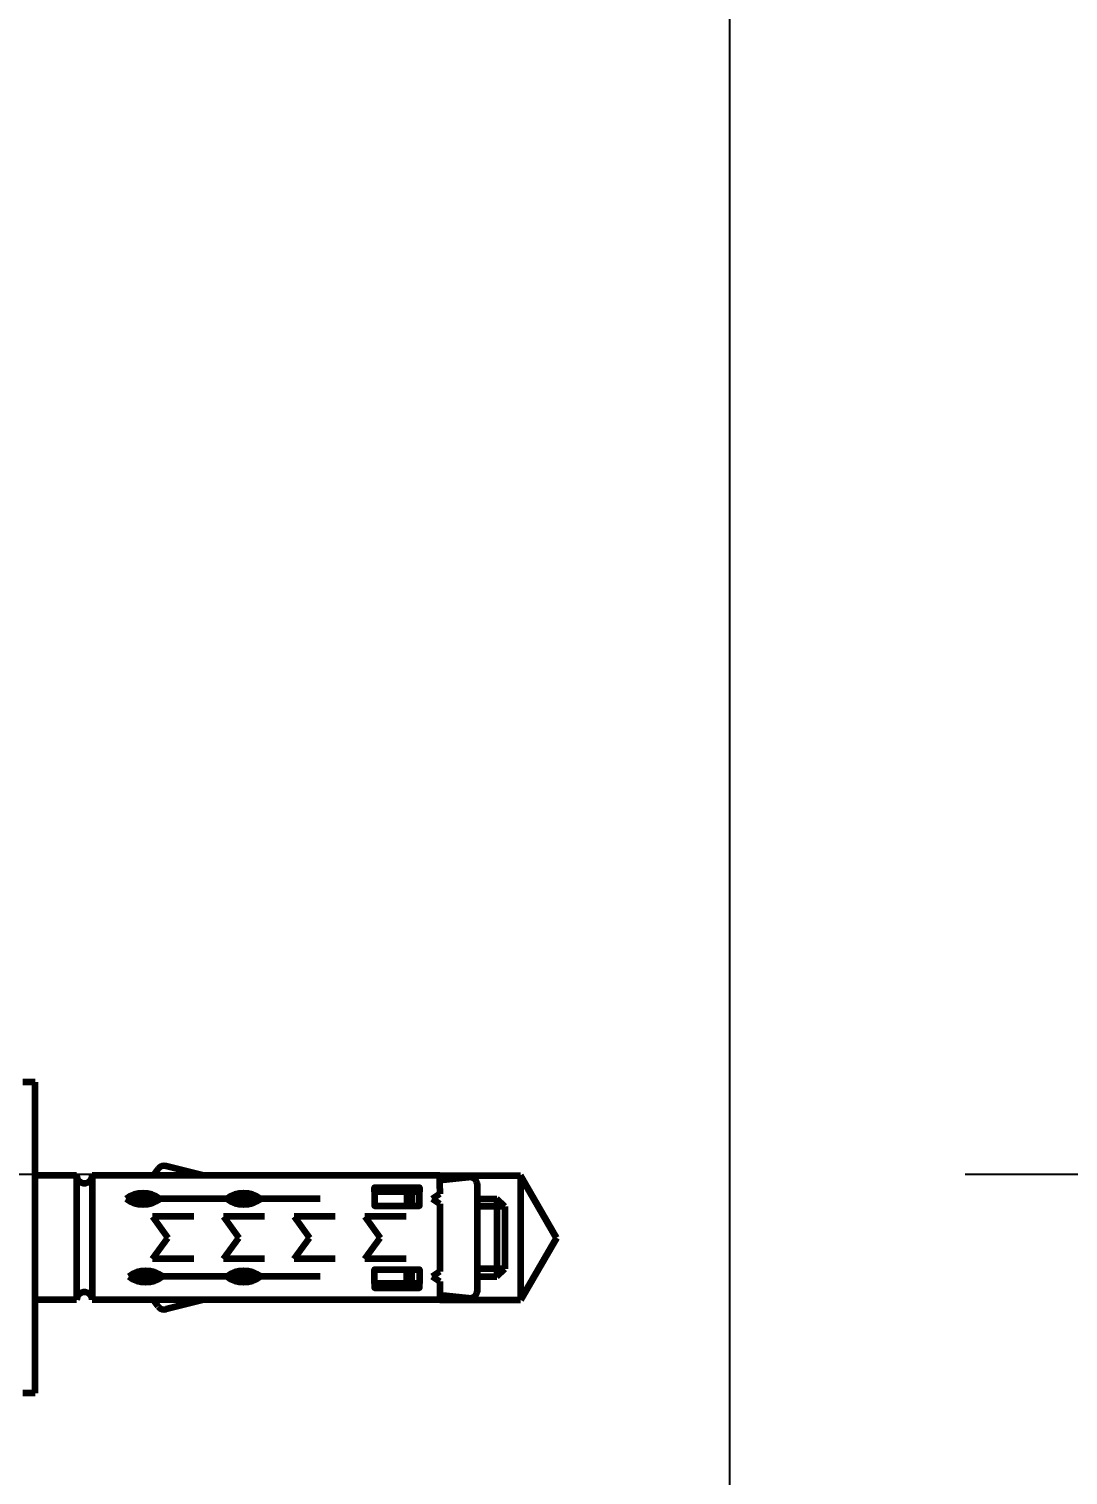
# Model space of a CAD drawing. Header units: millimetres. Extents: x -92220 to 11040, y -5929 to 27498.
# Drawn here: x 9078 to 9211.6, y 941.3 to 1127.2 of the extents above; entities that cross this region are included whole.
import ezdxf

# ---------------------------------------------------------------- set-up
doc = ezdxf.new("R2010")
doc.units = ezdxf.units.MM
doc.linetypes.add('DASHED', pattern=[19.05, 12.7, -6.35])
doc.layers.add('100 noprint', color=1, linetype='Continuous', plot=False)
doc.layers.add('16 Конструкции 1 монтаж', color=7, linetype='Continuous')
doc.layers.add('40 Оборудование', color=7, linetype='Continuous')
doc.styles.get("Standard").update_dxf_attribs({"font": 'arial.ttf'})
doc.dimstyles.new('ISO-25', dxfattribs={"dimtxt": 2.5, "dimasz": 2.5, "dimexe": 1.25, "dimexo": 0.625, "dimtad": 1, "dimtxsty": 'Standard', "dimcen": 2.5, "dimadec": 0, "dimazin": 0, "dimtfac": 1, "dimtmove": 0, "dimatfit": 3, "dimfxl": 1, "dimarcsym": 0})

# ---------------------------------------------------------------- blocks, each defined once
blk = doc.blocks.new('*D396')
at = {"layer": '40 Оборудование', "color": 0, "lineweight": -2}
for p, q in [((8958.83, 1250), (9173.06, 1250)), ((9168.06, 1240), (9168.06, 10)), ((8958.83, 0), (9173.06, 0))]:
    blk.add_line(p, q, dxfattribs=at)
at = {"layer": '40 Оборудование', "color": 0}
for points in [[(9169.72, 1240), (9166.39, 1240), (9168.06, 1250)], [(9166.39, 10), (9169.72, 10), (9168.06, 0)]]:
    blk.add_solid(points, dxfattribs=at)
at = {"layer": 'Defpoints', "color": 0}
for p in [(8958.83, 1250), (8958.83, 0), (9168.06, 0)]:
    blk.add_point(p, dxfattribs=at)
at = {"layer": '40 Оборудование', "color": 0, "insert": (9151.59, 625), "char_height": 12.5, "attachment_point": 5, "rotation": 90}
blk.add_mtext('1250*', dxfattribs=at)

msp = doc.modelspace()

# ---------------------------------------------------------------- linework, layer by layer
at = {"layer": '100 noprint', "color": 2, "linetype": 'DASHED', "ltscale": 10}
msp.add_line((11039.86, 980), (0, 980), dxfattribs=at)
at = {"layer": '16 Конструкции 1 монтаж', "lineweight": 100}
for p, q in [((9078.83, 991.86), (9077.23, 991.86)), ((9078.83, 951.86), (9078.83, 991.86)), ((9084.16, 979.86), (9078.83, 979.86)), ((9084.16, 979.86), (9084.16, 963.86)), ((9130.83, 979.86), (9086.16, 979.86)), ((9086.16, 979.86), (9086.16, 963.86)), ((9094.63, 980.7), (9094, 979.86)), ((9100.46, 979.86), (9095.68, 981.07)), ((9130.83, 978.18), (9130.83, 979.86)), ((9130.83, 979.86), (9141.21, 979.86)), ((9145.83, 971.86), (9141.21, 979.86)), ((9141.21, 979.86), (9141.21, 963.86)), ((9130.83, 978.18), (9130.83, 977.5)), ((9115.46, 976.86), (9090.51, 976.86)), ((9126.6, 977.75), (9126.6, 975.97)), ((9127.24, 977.75), (9127.24, 975.97)), ((9130.83, 977.5), (9129.88, 976.86)), ((9130.83, 976.23), (9129.88, 976.86)), ((9130.83, 976.23), (9130.83, 967.5)), ((9135.67, 976.86), (9138.19, 976.86)), ((9139.19, 975.86), (9138.19, 976.86)), ((9138.19, 976.86), (9138.19, 966.86)), ((9099.22, 974.58), (9093.92, 974.58)), ((9093.92, 974.58), (9095.9, 971.86)), ((9108.32, 974.58), (9103.02, 974.58)), ((9103.02, 974.58), (9104.99, 971.86)), ((9117.41, 974.58), (9112.11, 974.58)), ((9112.11, 974.58), (9114.09, 971.86)), ((9126.51, 974.58), (9121.21, 974.58)), ((9121.21, 974.58), (9123.18, 971.86)), ((9139.19, 975.86), (9135.67, 975.86)), ((9139.19, 975.86), (9139.19, 967.86)), ((9093.92, 969.14), (9095.9, 971.86)), ((9103.02, 969.14), (9104.99, 971.86)), ((9112.11, 969.14), (9114.09, 971.86)), ((9121.21, 969.14), (9123.18, 971.86)), ((9145.83, 971.86), (9141.21, 963.86)), ((9099.22, 969.14), (9093.92, 969.14)), ((9108.32, 969.14), (9103.02, 969.14)), ((9117.41, 969.14), (9112.11, 969.14)), ((9126.51, 969.14), (9121.21, 969.14)), ((9115.46, 966.86), (9090.85, 966.86)), ((9126.6, 965.97), (9126.6, 967.75)), ((9127.24, 965.97), (9127.24, 967.75)), ((9130.83, 967.5), (9129.88, 966.86)), ((9130.83, 966.23), (9129.88, 966.86)), ((9139.19, 967.86), (9135.67, 967.86)), ((9135.67, 966.86), (9138.19, 966.86)), ((9138.19, 966.86), (9139.19, 967.86)), ((9130.83, 966.23), (9130.83, 963.86)), ((9084.16, 963.86), (9078.83, 963.86)), ((9130.83, 963.86), (9086.16, 963.86)), ((9094.63, 963.02), (9094, 963.86)), ((9100.46, 963.86), (9095.68, 962.65)), ((9130.83, 963.86), (9141.21, 963.86)), ((9078.83, 951.86), (9077.23, 951.86))]:
    msp.add_line(p, q, dxfattribs=at)
at = {"layer": '16 Конструкции 1 монтаж', "lineweight": 100, "flags": 128}
for points in [[(9128.22, 977.75), (9122.44, 977.75), (9122.44, 978.29), (9128.22, 978.29)], [(9128.22, 977.75), (9122.44, 977.75), (9122.44, 975.97), (9128.22, 975.97)], [(9128.22, 965.97), (9122.44, 965.97), (9122.44, 967.75), (9128.22, 967.75)], [(9128.22, 965.97), (9122.44, 965.97), (9122.44, 965.43), (9128.22, 965.43)]]:
    msp.add_lwpolyline(points, close=True, dxfattribs=at)
msp.add_lwpolyline([(9130.83, 964.51), (9134.47, 964.11, 0.476153), (9135.67, 965.09), (9135.67, 978.63, 0.476153), (9134.47, 979.61), (9130.83, 979.22)], format="xyb", dxfattribs=at)
at = {"layer": '16 Конструкции 1 монтаж', "lineweight": 100}
for centre, radius, start, end in [((9085.16, 979.86), 1, 180, 0), ((9095.43, 980.1), 1, 75.7994, 142.9532), ((9092.69, 974.06), 3.54, 52.1768, 127.8232), ((9092.69, 979.66), 3.54, 232.1768, 307.8232), ((9105.63, 974.06), 3.54, 52.1768, 127.8232), ((9105.63, 979.66), 3.54, 232.1768, 307.8232), ((9093.03, 964.06), 3.54, 52.1768, 127.8232), ((9093.03, 969.66), 3.54, 232.1768, 307.8232), ((9105.63, 964.06), 3.54, 52.1768, 127.8232), ((9105.63, 969.66), 3.54, 232.1768, 307.8232), ((9085.16, 963.86), 1, 0, 180), ((9095.43, 963.62), 1, 217.0468, 284.2006)]:
    msp.add_arc(centre, radius, start, end, dxfattribs=at)

# ---------------------------------------------------------------- dimensions: what is measured, and where the dimension line sits
at = {"layer": '40 Оборудование'}
dim = msp.add_linear_dim(base=(9168.06, 0), p1=(8958.83, 1250), p2=(8958.83, 0), angle=90, dimstyle='ISO-25', override={"dimtxt": 12.5, "dimasz": 10, "dimexe": 5, "dimexo": 0, "dimgap": 10, "dimdec": 0, "dimpost": '*'}, dxfattribs=at)
dim.commit()
dim.dimension.update_dxf_attribs({"geometry": '*D396', "text_midpoint": (9151.59, 625)})

doc.saveas('drawing.dxf')
